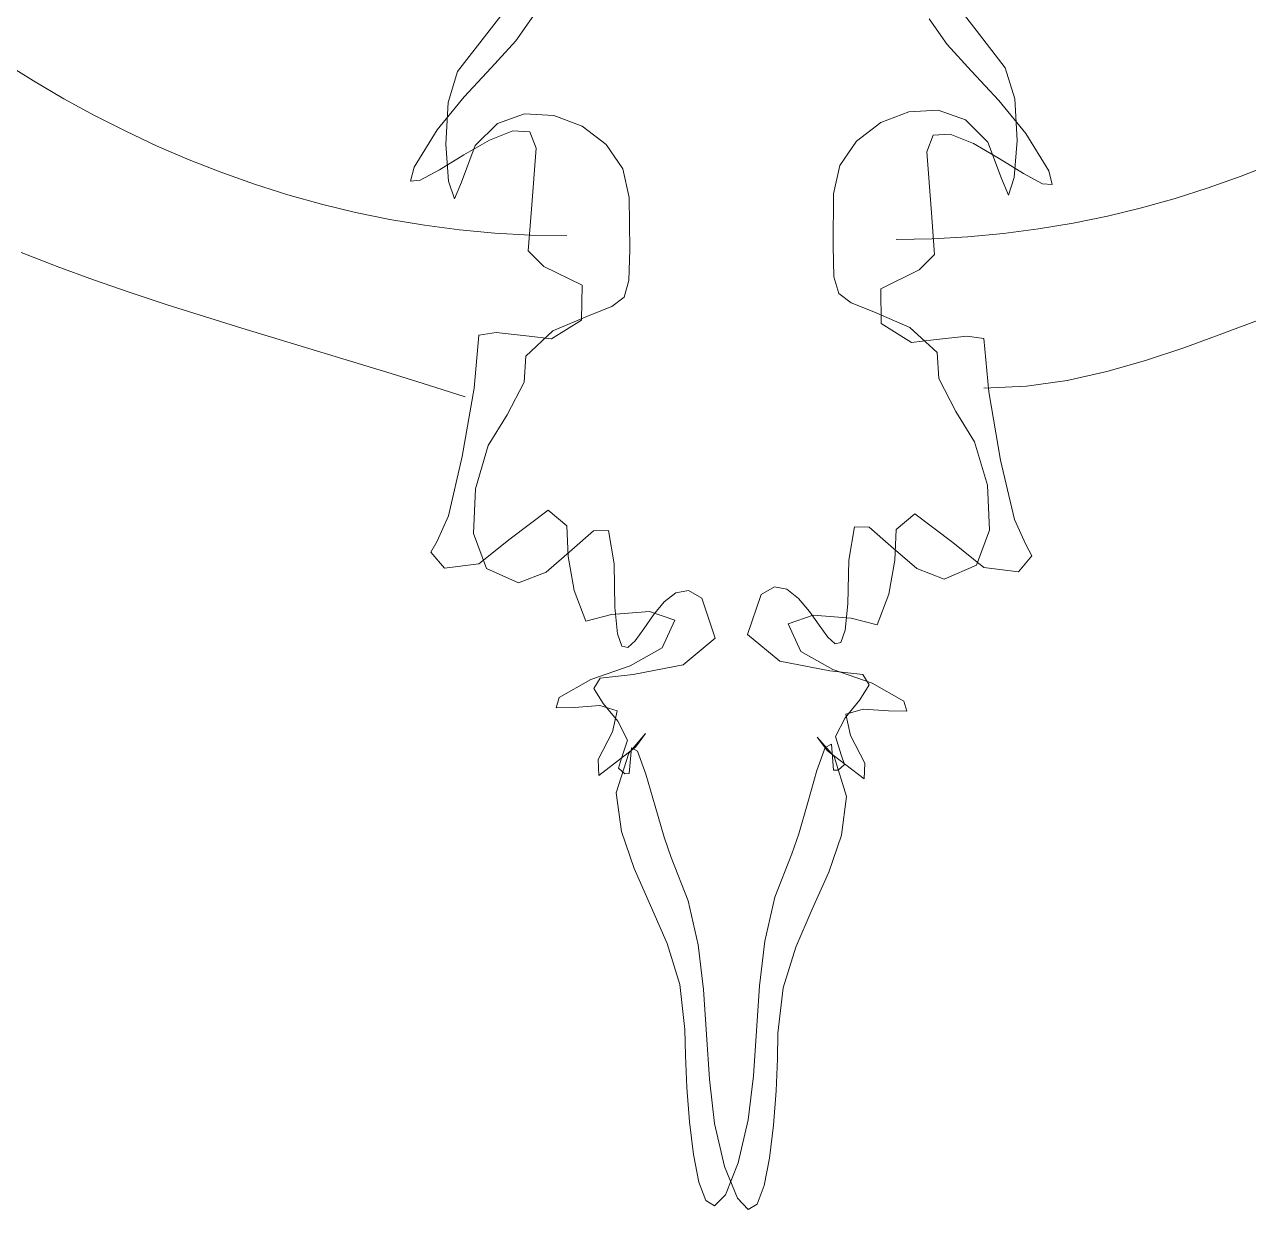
# Model space of a CAD drawing. Header units: centimetres. Extents: x 134057 to 145613, y 5028 to 39996.
# Drawn here: x 134650.4 to 134701.4, y 14396.5 to 14445.9 of the extents above; entities that cross this region are included whole.
import ezdxf

# ---------------------------------------------------------------- set-up
doc = ezdxf.new("R2010")
doc.units = ezdxf.units.CM
doc.layers.add('0.1', color=253, linetype='Continuous', lineweight=9)

msp = doc.modelspace()

# ---------------------------------------------------------------- linework, layer by layer
at = {"layer": '0.1', "linetype": 'Continuous', "lineweight": 13}
for p, q in [((134670.786, 14446.916), (134669.676, 14445.466)), ((134670.786, 14446.916), (134669.676, 14445.466)), ((134688.965, 14447.066), (134690.076, 14445.615)), ((134688.965, 14447.066), (134690.076, 14445.615)), ((134670.881, 14445.178), (134671.636, 14446.248)), ((134670.881, 14445.178), (134671.636, 14446.248)), ((134688.871, 14445.028), (134688.115, 14446.098)), ((134688.871, 14445.028), (134688.115, 14446.098)), ((134690.076, 14445.615), (134691.29, 14444.045)), ((134690.076, 14445.615), (134691.29, 14444.045)), ((134669.676, 14445.466), (134668.461, 14443.896)), ((134669.676, 14445.466), (134668.461, 14443.896)), ((134669.865, 14444.056), (134670.881, 14445.178)), ((134669.865, 14444.056), (134670.881, 14445.178)), ((134689.887, 14443.907), (134688.871, 14445.028)), ((134689.887, 14443.907), (134688.871, 14445.028)), ((134649.534, 14444.282), (134650.778, 14443.504)), ((134649.534, 14444.282), (134650.778, 14443.504)), ((134668.727, 14442.836), (134669.865, 14444.056)), ((134668.727, 14442.836), (134669.865, 14444.056)), ((134668.461, 14443.896), (134668.066, 14442.607)), ((134668.461, 14443.896), (134668.066, 14442.607)), ((134691.025, 14442.686), (134689.887, 14443.907)), ((134691.025, 14442.686), (134689.887, 14443.907)), ((134691.29, 14444.045), (134691.686, 14442.757)), ((134691.29, 14444.045), (134691.686, 14442.757)), ((134650.778, 14443.504), (134652.041, 14442.765)), ((134650.778, 14443.504), (134652.041, 14442.765)), ((134652.041, 14442.765), (134653.323, 14442.065)), ((134652.041, 14442.765), (134653.323, 14442.065)), ((134667.608, 14441.47), (134668.727, 14442.836)), ((134667.608, 14441.47), (134668.727, 14442.836)), ((134668.066, 14442.607), (134667.968, 14440.876)), ((134668.066, 14442.607), (134667.968, 14440.876)), ((134692.143, 14441.32), (134691.025, 14442.686)), ((134692.143, 14441.32), (134691.025, 14442.686)), ((134691.686, 14442.757), (134691.784, 14441.026)), ((134691.686, 14442.757), (134691.784, 14441.026)), ((134653.323, 14442.065), (134654.623, 14441.406)), ((134653.323, 14442.065), (134654.623, 14441.406)), ((134670.116, 14441.734), (134671.253, 14442.13)), ((134670.116, 14441.734), (134671.253, 14442.13)), ((134671.253, 14442.13), (134672.476, 14442.067)), ((134671.253, 14442.13), (134672.476, 14442.067)), ((134672.476, 14442.067), (134673.654, 14441.617)), ((134672.476, 14442.067), (134673.654, 14441.617)), ((134687.276, 14442.217), (134686.098, 14441.767)), ((134687.276, 14442.217), (134686.098, 14441.767)), ((134688.499, 14442.28), (134687.276, 14442.217)), ((134688.499, 14442.28), (134687.276, 14442.217)), ((134689.636, 14441.884), (134688.499, 14442.28)), ((134689.636, 14441.884), (134688.499, 14442.28)), ((134669.195, 14440.81), (134670.116, 14441.734)), ((134669.195, 14440.81), (134670.116, 14441.734)), ((134673.654, 14441.617), (134674.657, 14440.85)), ((134673.654, 14441.617), (134674.657, 14440.85)), ((134686.098, 14441.767), (134685.095, 14441)), ((134686.098, 14441.767), (134685.095, 14441)), ((134690.557, 14440.959), (134689.636, 14441.884)), ((134690.557, 14440.959), (134689.636, 14441.884)), ((134654.623, 14441.406), (134655.94, 14440.789)), ((134654.623, 14441.406), (134655.94, 14440.789)), ((134666.648, 14439.912), (134667.608, 14441.47)), ((134666.648, 14439.912), (134667.608, 14441.47)), ((134669.79, 14441.042), (134668.715, 14440.428)), ((134669.79, 14441.042), (134668.715, 14440.428)), ((134670.762, 14441.432), (134669.79, 14441.042)), ((134670.762, 14441.432), (134669.79, 14441.042)), ((134671.465, 14441.39), (134670.762, 14441.432)), ((134671.465, 14441.39), (134670.762, 14441.432)), ((134671.735, 14440.707), (134671.465, 14441.39)), ((134671.735, 14440.707), (134671.465, 14441.39)), ((134685.095, 14441), (134684.398, 14439.987)), ((134685.095, 14441), (134684.398, 14439.987)), ((134688.016, 14440.557), (134688.287, 14441.24)), ((134688.016, 14440.557), (134688.287, 14441.24)), ((134688.287, 14441.24), (134688.99, 14441.282)), ((134688.287, 14441.24), (134688.99, 14441.282)), ((134688.99, 14441.282), (134689.961, 14440.892)), ((134688.99, 14441.282), (134689.961, 14440.892)), ((134691.784, 14441.026), (134691.668, 14439.478)), ((134691.784, 14441.026), (134691.668, 14439.478)), ((134693.104, 14439.762), (134692.143, 14441.32)), ((134693.104, 14439.762), (134692.143, 14441.32)), ((134655.94, 14440.789), (134657.275, 14440.215)), ((134655.94, 14440.789), (134657.275, 14440.215)), ((134667.968, 14440.876), (134668.084, 14439.328)), ((134667.968, 14440.876), (134668.084, 14439.328)), ((134668.62, 14439.285), (134669.195, 14440.81)), ((134668.62, 14439.285), (134669.195, 14440.81)), ((134671.535, 14438.157), (134671.735, 14440.707)), ((134671.535, 14438.157), (134671.735, 14440.707)), ((134674.657, 14440.85), (134675.354, 14439.837)), ((134674.657, 14440.85), (134675.354, 14439.837)), ((134688.217, 14438.007), (134688.016, 14440.557)), ((134688.217, 14438.007), (134688.016, 14440.557)), ((134689.961, 14440.892), (134691.037, 14440.279)), ((134689.961, 14440.892), (134691.037, 14440.279)), ((134691.131, 14439.435), (134690.557, 14440.959)), ((134691.131, 14439.435), (134690.557, 14440.959)), ((134657.275, 14440.215), (134658.628, 14439.684)), ((134657.275, 14440.215), (134658.628, 14439.684)), ((134668.715, 14440.428), (134667.699, 14439.8)), ((134668.715, 14440.428), (134667.699, 14439.8)), ((134684.398, 14439.987), (134684.136, 14438.799)), ((134684.398, 14439.987), (134684.136, 14438.799)), ((134691.037, 14440.279), (134692.053, 14439.65)), ((134691.037, 14440.279), (134692.053, 14439.65)), ((134702.476, 14440.065), (134701.124, 14439.534)), ((134702.476, 14440.065), (134701.124, 14439.534)), ((134658.628, 14439.684), (134659.997, 14439.199)), ((134658.628, 14439.684), (134659.997, 14439.199)), ((134666.501, 14439.333), (134666.648, 14439.912)), ((134666.501, 14439.333), (134666.648, 14439.912)), ((134667.699, 14439.8), (134666.906, 14439.365)), ((134667.699, 14439.8), (134666.906, 14439.365)), ((134675.354, 14439.837), (134675.616, 14438.649)), ((134675.354, 14439.837), (134675.616, 14438.649)), ((134691.668, 14439.478), (134691.423, 14438.739)), ((134691.668, 14439.478), (134691.423, 14438.739)), ((134692.053, 14439.65), (134692.845, 14439.216)), ((134692.053, 14439.65), (134692.845, 14439.216)), ((134693.25, 14439.183), (134693.104, 14439.762)), ((134693.25, 14439.183), (134693.104, 14439.762)), ((134701.124, 14439.534), (134699.755, 14439.049)), ((134701.124, 14439.534), (134699.755, 14439.049)), ((134659.997, 14439.199), (134661.382, 14438.76)), ((134659.997, 14439.199), (134661.382, 14438.76)), ((134666.906, 14439.365), (134666.501, 14439.333)), ((134666.906, 14439.365), (134666.501, 14439.333)), ((134668.084, 14439.328), (134668.329, 14438.589)), ((134668.084, 14439.328), (134668.329, 14438.589)), ((134668.329, 14438.589), (134668.62, 14439.285)), ((134668.329, 14438.589), (134668.62, 14439.285)), ((134691.423, 14438.739), (134691.131, 14439.435)), ((134691.423, 14438.739), (134691.131, 14439.435)), ((134692.845, 14439.216), (134693.25, 14439.183)), ((134692.845, 14439.216), (134693.25, 14439.183)), ((134699.755, 14439.049), (134698.37, 14438.61)), ((134699.755, 14439.049), (134698.37, 14438.61)), ((134661.382, 14438.76), (134662.783, 14438.368)), ((134661.382, 14438.76), (134662.783, 14438.368)), ((134675.616, 14438.649), (134675.634, 14436.482)), ((134675.616, 14438.649), (134675.634, 14436.482)), ((134684.136, 14438.799), (134684.118, 14436.631)), ((134684.136, 14438.799), (134684.118, 14436.631)), ((134698.37, 14438.61), (134696.968, 14438.219)), ((134698.37, 14438.61), (134696.968, 14438.219)), ((134662.783, 14438.368), (134664.2, 14438.025)), ((134662.783, 14438.368), (134664.2, 14438.025)), ((134664.2, 14438.025), (134665.632, 14437.732)), ((134664.2, 14438.025), (134665.632, 14437.732)), ((134671.406, 14436.42), (134671.535, 14438.157)), ((134671.406, 14436.42), (134671.535, 14438.157)), ((134688.346, 14436.27), (134688.217, 14438.007)), ((134688.346, 14436.27), (134688.217, 14438.007)), ((134696.968, 14438.219), (134695.552, 14437.876)), ((134696.968, 14438.219), (134695.552, 14437.876)), ((134665.632, 14437.732), (134667.079, 14437.49)), ((134665.632, 14437.732), (134667.079, 14437.49)), ((134667.079, 14437.49), (134668.54, 14437.299)), ((134667.079, 14437.49), (134668.54, 14437.299)), ((134694.119, 14437.582), (134692.673, 14437.34)), ((134694.119, 14437.582), (134692.673, 14437.34)), ((134695.552, 14437.876), (134694.119, 14437.582)), ((134695.552, 14437.876), (134694.119, 14437.582)), ((134668.54, 14437.299), (134670.016, 14437.161)), ((134668.54, 14437.299), (134670.016, 14437.161)), ((134670.016, 14437.161), (134671.505, 14437.078)), ((134670.016, 14437.161), (134671.505, 14437.078)), ((134671.505, 14437.078), (134673.007, 14437.05)), ((134671.505, 14437.078), (134673.007, 14437.05)), ((134688.247, 14436.928), (134686.744, 14436.9)), ((134688.247, 14436.928), (134686.744, 14436.9)), ((134689.736, 14437.012), (134688.247, 14436.928)), ((134689.736, 14437.012), (134688.247, 14436.928)), ((134691.211, 14437.149), (134689.736, 14437.012)), ((134691.211, 14437.149), (134689.736, 14437.012)), ((134692.673, 14437.34), (134691.211, 14437.149)), ((134692.673, 14437.34), (134691.211, 14437.149)), ((134672.053, 14435.778), (134671.406, 14436.42)), ((134672.053, 14435.778), (134671.406, 14436.42)), ((134675.634, 14436.482), (134675.604, 14435.193)), ((134675.634, 14436.482), (134675.604, 14435.193)), ((134684.118, 14436.631), (134684.148, 14435.342)), ((134684.118, 14436.631), (134684.148, 14435.342)), ((134651.766, 14435.776), (134650.263, 14436.357)), ((134687.698, 14435.628), (134688.346, 14436.27)), ((134687.698, 14435.628), (134688.346, 14436.27)), ((134653.285, 14435.223), (134651.766, 14435.776)), ((134673.655, 14434.995), (134672.053, 14435.778)), ((134673.655, 14434.995), (134672.053, 14435.778)), ((134686.097, 14434.845), (134687.698, 14435.628)), ((134686.097, 14434.845), (134687.698, 14435.628)), ((134654.816, 14434.692), (134653.285, 14435.223)), ((134673.631, 14433.541), (134673.655, 14434.995)), ((134673.631, 14433.541), (134673.655, 14434.995)), ((134675.604, 14435.193), (134675.397, 14434.496)), ((134675.604, 14435.193), (134675.397, 14434.496)), ((134684.148, 14435.342), (134684.355, 14434.645)), ((134684.148, 14435.342), (134684.355, 14434.645)), ((134656.357, 14434.181), (134654.816, 14434.692)), ((134675.397, 14434.496), (134674.885, 14434.103)), ((134675.397, 14434.496), (134674.885, 14434.103)), ((134684.355, 14434.645), (134684.866, 14434.253)), ((134684.355, 14434.645), (134684.866, 14434.253)), ((134686.12, 14433.391), (134686.097, 14434.845)), ((134686.12, 14433.391), (134686.097, 14434.845)), ((134657.907, 14433.685), (134656.357, 14434.181)), ((134674.885, 14434.103), (134673.941, 14433.729)), ((134674.885, 14434.103), (134673.941, 14433.729)), ((134684.866, 14434.253), (134685.811, 14433.878)), ((134684.866, 14434.253), (134685.811, 14433.878)), ((134685.811, 14433.878), (134687.316, 14433.234)), ((134685.811, 14433.878), (134687.316, 14433.234)), ((134659.462, 14433.202), (134657.907, 14433.685)), ((134672.371, 14432.757), (134673.631, 14433.541)), ((134672.371, 14432.757), (134673.631, 14433.541)), ((134673.941, 14433.729), (134672.436, 14433.085)), ((134673.941, 14433.729), (134672.436, 14433.085)), ((134687.38, 14432.608), (134686.12, 14433.391)), ((134687.38, 14432.608), (134686.12, 14433.391)), ((134701.912, 14433.559), (134700.314, 14432.966)), ((134661.02, 14432.726), (134659.462, 14433.202)), ((134669.144, 14430.703), (134669.351, 14432.916)), ((134669.144, 14430.703), (134669.351, 14432.916)), ((134669.351, 14432.916), (134670.063, 14433.017)), ((134669.351, 14432.916), (134670.063, 14433.017)), ((134670.063, 14433.017), (134671.447, 14432.869)), ((134670.063, 14433.017), (134671.447, 14432.869)), ((134672.436, 14433.085), (134671.305, 14432.037)), ((134672.436, 14433.085), (134671.305, 14432.037)), ((134671.447, 14432.869), (134672.371, 14432.757)), ((134671.447, 14432.869), (134672.371, 14432.757)), ((134687.316, 14433.234), (134688.446, 14432.186)), ((134687.316, 14433.234), (134688.446, 14432.186)), ((134689.689, 14432.867), (134688.305, 14432.72)), ((134689.689, 14432.867), (134688.305, 14432.72)), ((134690.401, 14432.767), (134689.689, 14432.867)), ((134690.401, 14432.767), (134689.689, 14432.867)), ((134700.314, 14432.966), (134698.728, 14432.389)), ((134662.58, 14432.255), (134661.02, 14432.726)), ((134688.305, 14432.72), (134687.38, 14432.608)), ((134688.305, 14432.72), (134687.38, 14432.608)), ((134690.607, 14430.553), (134690.401, 14432.767)), ((134690.607, 14430.553), (134690.401, 14432.767)), ((134698.728, 14432.389), (134697.137, 14431.855)), ((134664.138, 14431.785), (134662.58, 14432.255)), ((134671.305, 14432.037), (134671.235, 14430.953)), ((134671.305, 14432.037), (134671.235, 14430.953)), ((134688.446, 14432.186), (134688.517, 14431.103)), ((134688.446, 14432.186), (134688.517, 14431.103)), ((134697.137, 14431.855), (134695.525, 14431.391)), ((134665.692, 14431.311), (134664.138, 14431.785)), ((134667.24, 14430.831), (134665.692, 14431.311)), ((134695.525, 14431.391), (134693.876, 14431.026)), ((134668.779, 14430.34), (134667.24, 14430.831)), ((134671.235, 14430.953), (134670.528, 14429.587)), ((134671.235, 14430.953), (134670.528, 14429.587)), ((134688.517, 14431.103), (134689.224, 14429.737)), ((134688.517, 14431.103), (134689.224, 14429.737)), ((134692.173, 14430.786), (134690.401, 14430.7)), ((134693.876, 14431.026), (134692.173, 14430.786)), ((134668.655, 14427.849), (134669.144, 14430.703)), ((134668.655, 14427.849), (134669.144, 14430.703)), ((134691.097, 14427.699), (134690.607, 14430.553)), ((134691.097, 14427.699), (134690.607, 14430.553)), ((134670.528, 14429.587), (134669.738, 14428.31)), ((134670.528, 14429.587), (134669.738, 14428.31)), ((134689.224, 14429.737), (134690.013, 14428.46)), ((134689.224, 14429.737), (134690.013, 14428.46)), ((134669.738, 14428.31), (134669.208, 14426.507)), ((134669.738, 14428.31), (134669.208, 14426.507)), ((134690.013, 14428.46), (134690.544, 14426.656)), ((134690.013, 14428.46), (134690.544, 14426.656)), ((134668.076, 14425.382), (134668.655, 14427.849)), ((134668.076, 14425.382), (134668.655, 14427.849)), ((134691.675, 14425.232), (134691.097, 14427.699)), ((134691.675, 14425.232), (134691.097, 14427.699)), ((134669.208, 14426.507), (134669.12, 14424.642)), ((134669.208, 14426.507), (134669.12, 14424.642)), ((134690.544, 14426.656), (134690.632, 14424.792)), ((134690.544, 14426.656), (134690.632, 14424.792)), ((134667.602, 14424.331), (134668.076, 14425.382)), ((134667.602, 14424.331), (134668.076, 14425.382)), ((134672.236, 14425.615), (134670.652, 14424.426)), ((134672.236, 14425.615), (134670.652, 14424.426)), ((134673.007, 14424.967), (134672.236, 14425.615)), ((134673.007, 14424.967), (134672.236, 14425.615)), ((134686.744, 14424.818), (134687.516, 14425.465)), ((134686.744, 14424.818), (134687.516, 14425.465)), ((134687.516, 14425.465), (134689.1, 14424.276)), ((134687.516, 14425.465), (134689.1, 14424.276)), ((134692.15, 14424.182), (134691.675, 14425.232)), ((134692.15, 14424.182), (134691.675, 14425.232)), ((134673.072, 14423.69), (134673.007, 14424.967)), ((134673.072, 14423.69), (134673.007, 14424.967)), ((134673.228, 14423.971), (134674.13, 14424.755)), ((134673.228, 14423.971), (134674.13, 14424.755)), ((134674.13, 14424.755), (134674.749, 14424.769)), ((134674.13, 14424.755), (134674.749, 14424.769)), ((134674.749, 14424.769), (134674.98, 14423.387)), ((134674.749, 14424.769), (134674.98, 14423.387)), ((134685.002, 14424.919), (134684.772, 14423.536)), ((134685.002, 14424.919), (134684.772, 14423.536)), ((134685.622, 14424.905), (134685.002, 14424.919)), ((134685.622, 14424.905), (134685.002, 14424.919)), ((134686.523, 14424.12), (134685.622, 14424.905)), ((134686.523, 14424.12), (134685.622, 14424.905)), ((134686.68, 14423.54), (134686.744, 14424.818)), ((134686.68, 14423.54), (134686.744, 14424.818)), ((134690.632, 14424.792), (134690.094, 14423.332)), ((134690.632, 14424.792), (134690.094, 14423.332)), ((134667.349, 14423.872), (134667.602, 14424.331)), ((134667.349, 14423.872), (134667.602, 14424.331)), ((134669.12, 14424.642), (134669.658, 14423.182)), ((134669.12, 14424.642), (134669.658, 14423.182)), ((134670.652, 14424.426), (134669.351, 14423.377)), ((134670.652, 14424.426), (134669.351, 14423.377)), ((134689.1, 14424.276), (134690.401, 14423.228)), ((134689.1, 14424.276), (134690.401, 14423.228)), ((134692.403, 14423.722), (134692.15, 14424.182)), ((134692.403, 14423.722), (134692.15, 14424.182)), ((134667.908, 14423.201), (134667.349, 14423.872)), ((134667.908, 14423.201), (134667.349, 14423.872)), ((134672.151, 14423.041), (134673.228, 14423.971)), ((134672.151, 14423.041), (134673.228, 14423.971)), ((134673.313, 14422.27), (134673.072, 14423.69)), ((134673.313, 14422.27), (134673.072, 14423.69)), ((134687.601, 14423.19), (134686.523, 14424.12)), ((134687.601, 14423.19), (134686.523, 14424.12)), ((134691.844, 14423.051), (134692.403, 14423.722)), ((134691.844, 14423.051), (134692.403, 14423.722)), ((134669.351, 14423.377), (134667.908, 14423.201)), ((134669.351, 14423.377), (134667.908, 14423.201)), ((134669.658, 14423.182), (134671.005, 14422.592)), ((134669.658, 14423.182), (134671.005, 14422.592)), ((134674.98, 14423.387), (134675.018, 14421.572)), ((134674.98, 14423.387), (134675.018, 14421.572)), ((134684.772, 14423.536), (134684.733, 14421.722)), ((134684.772, 14423.536), (134684.733, 14421.722)), ((134686.438, 14422.121), (134686.68, 14423.54)), ((134686.438, 14422.121), (134686.68, 14423.54)), ((134688.747, 14422.742), (134687.601, 14423.19)), ((134688.747, 14422.742), (134687.601, 14423.19)), ((134690.094, 14423.332), (134688.747, 14422.742)), ((134690.094, 14423.332), (134688.747, 14422.742)), ((134690.401, 14423.228), (134691.844, 14423.051)), ((134690.401, 14423.228), (134691.844, 14423.051)), ((134671.005, 14422.592), (134672.151, 14423.041)), ((134671.005, 14422.592), (134672.151, 14423.041)), ((134673.802, 14420.993), (134673.313, 14422.27)), ((134673.802, 14420.993), (134673.313, 14422.27)), ((134677.074, 14421.796), (134677.563, 14422.177)), ((134677.074, 14421.796), (134677.563, 14422.177)), ((134677.563, 14422.177), (134678.085, 14422.272)), ((134677.563, 14422.177), (134678.085, 14422.272)), ((134678.085, 14422.272), (134678.636, 14421.956)), ((134678.085, 14422.272), (134678.636, 14421.956)), ((134681.666, 14422.422), (134681.115, 14422.106)), ((134681.666, 14422.422), (134681.115, 14422.106)), ((134682.189, 14422.327), (134681.666, 14422.422)), ((134682.189, 14422.327), (134681.666, 14422.422)), ((134682.677, 14421.945), (134682.189, 14422.327)), ((134682.677, 14421.945), (134682.189, 14422.327)), ((134685.95, 14420.843), (134686.438, 14422.121)), ((134685.95, 14420.843), (134686.438, 14422.121)), ((134676.624, 14421.252), (134677.074, 14421.796)), ((134676.624, 14421.252), (134677.074, 14421.796)), ((134678.636, 14421.956), (134679.202, 14420.284)), ((134678.636, 14421.956), (134679.202, 14420.284)), ((134681.115, 14422.106), (134680.55, 14420.433)), ((134681.115, 14422.106), (134680.55, 14420.433)), ((134683.127, 14421.402), (134682.677, 14421.945)), ((134683.127, 14421.402), (134682.677, 14421.945)), ((134684.733, 14421.722), (134684.621, 14420.619)), ((134684.733, 14421.722), (134684.621, 14420.619)), ((134674.88, 14421.266), (134673.802, 14420.993)), ((134674.88, 14421.266), (134673.802, 14420.993)), ((134676.465, 14421.39), (134674.88, 14421.266)), ((134676.465, 14421.39), (134674.88, 14421.266)), ((134675.018, 14421.572), (134675.131, 14420.469)), ((134675.018, 14421.572), (134675.131, 14420.469)), ((134676.218, 14420.671), (134676.624, 14421.252)), ((134676.218, 14420.671), (134676.624, 14421.252)), ((134677.513, 14421.037), (134676.465, 14421.39)), ((134677.513, 14421.037), (134676.465, 14421.39)), ((134682.238, 14420.888), (134683.287, 14421.24)), ((134682.238, 14420.888), (134683.287, 14421.24)), ((134683.534, 14420.821), (134683.127, 14421.402)), ((134683.534, 14420.821), (134683.127, 14421.402)), ((134683.287, 14421.24), (134684.871, 14421.116)), ((134683.287, 14421.24), (134684.871, 14421.116)), ((134684.871, 14421.116), (134685.95, 14420.843)), ((134684.871, 14421.116), (134685.95, 14420.843)), ((134675.861, 14420.178), (134676.218, 14420.671)), ((134675.861, 14420.178), (134676.218, 14420.671)), ((134676.982, 14419.88), (134677.513, 14421.037)), ((134676.982, 14419.88), (134677.513, 14421.037)), ((134682.77, 14419.73), (134682.238, 14420.888)), ((134682.77, 14419.73), (134682.238, 14420.888)), ((134683.891, 14420.327), (134683.534, 14420.821)), ((134683.891, 14420.327), (134683.534, 14420.821)), ((134684.621, 14420.619), (134684.44, 14420.102)), ((134684.621, 14420.619), (134684.44, 14420.102)), ((134675.131, 14420.469), (134675.312, 14419.952)), ((134675.131, 14420.469), (134675.312, 14419.952)), ((134675.557, 14419.897), (134675.861, 14420.178)), ((134675.557, 14419.897), (134675.861, 14420.178)), ((134679.202, 14420.284), (134677.859, 14419.177)), ((134679.202, 14420.284), (134677.859, 14419.177)), ((134680.55, 14420.433), (134681.893, 14419.326)), ((134680.55, 14420.433), (134681.893, 14419.326)), ((134684.195, 14420.046), (134683.891, 14420.327)), ((134684.195, 14420.046), (134683.891, 14420.327)), ((134684.44, 14420.102), (134684.195, 14420.046)), ((134684.44, 14420.102), (134684.195, 14420.046)), ((134675.312, 14419.952), (134675.557, 14419.897)), ((134675.312, 14419.952), (134675.557, 14419.897)), ((134675.657, 14419.132), (134676.982, 14419.88)), ((134675.657, 14419.132), (134676.982, 14419.88)), ((134684.095, 14418.982), (134682.77, 14419.73)), ((134684.095, 14418.982), (134682.77, 14419.73)), ((134674.014, 14418.561), (134675.657, 14419.132)), ((134674.014, 14418.561), (134675.657, 14419.132)), ((134677.859, 14419.177), (134675.775, 14418.776)), ((134677.859, 14419.177), (134675.775, 14418.776)), ((134681.893, 14419.326), (134683.977, 14418.926)), ((134681.893, 14419.326), (134683.977, 14418.926)), ((134672.689, 14417.813), (134674.014, 14418.561)), ((134672.689, 14417.813), (134674.014, 14418.561)), ((134674.403, 14418.616), (134674.132, 14418.187)), ((134674.403, 14418.616), (134674.132, 14418.187)), ((134675.775, 14418.776), (134674.403, 14418.616)), ((134675.775, 14418.776), (134674.403, 14418.616)), ((134683.977, 14418.926), (134685.348, 14418.766)), ((134683.977, 14418.926), (134685.348, 14418.766)), ((134685.738, 14418.411), (134684.095, 14418.982)), ((134685.738, 14418.411), (134684.095, 14418.982)), ((134685.348, 14418.766), (134685.62, 14418.337)), ((134685.348, 14418.766), (134685.62, 14418.337)), ((134674.132, 14418.187), (134674.523, 14417.564)), ((134674.132, 14418.187), (134674.523, 14417.564)), ((134685.62, 14418.337), (134685.229, 14417.714)), ((134685.62, 14418.337), (134685.229, 14417.714)), ((134687.062, 14417.663), (134685.738, 14418.411)), ((134687.062, 14417.663), (134685.738, 14418.411)), ((134672.57, 14417.389), (134672.689, 14417.813)), ((134672.57, 14417.389), (134672.689, 14417.813)), ((134674.523, 14417.564), (134675.139, 14416.821)), ((134674.523, 14417.564), (134675.139, 14416.821)), ((134685.229, 14417.714), (134684.613, 14416.971)), ((134685.229, 14417.714), (134684.613, 14416.971)), ((134687.182, 14417.24), (134687.062, 14417.663)), ((134687.182, 14417.24), (134687.062, 14417.663)), ((134673.335, 14417.401), (134672.57, 14417.389)), ((134673.335, 14417.401), (134672.57, 14417.389)), ((134674.383, 14417.481), (134673.335, 14417.401)), ((134674.383, 14417.481), (134673.335, 14417.401)), ((134675.111, 14417.264), (134674.383, 14417.481)), ((134675.111, 14417.264), (134674.383, 14417.481)), ((134674.915, 14416.382), (134675.111, 14417.264)), ((134674.915, 14416.382), (134675.111, 14417.264)), ((134684.641, 14417.114), (134685.368, 14417.331)), ((134684.641, 14417.114), (134685.368, 14417.331)), ((134684.837, 14416.232), (134684.641, 14417.114)), ((134684.837, 14416.232), (134684.641, 14417.114)), ((134685.368, 14417.331), (134686.416, 14417.251)), ((134685.368, 14417.331), (134686.416, 14417.251)), ((134686.416, 14417.251), (134687.182, 14417.24)), ((134686.416, 14417.251), (134687.182, 14417.24)), ((134675.139, 14416.821), (134675.543, 14416.034)), ((134675.139, 14416.821), (134675.543, 14416.034)), ((134684.613, 14416.971), (134684.209, 14416.184)), ((134684.613, 14416.971), (134684.209, 14416.184)), ((134674.314, 14415.228), (134674.915, 14416.382)), ((134674.314, 14415.228), (134674.915, 14416.382)), ((134675.543, 14416.034), (134675.298, 14415.279)), ((134675.543, 14416.034), (134675.298, 14415.279)), ((134675.598, 14415.499), (134676.299, 14416.311)), ((134675.598, 14415.499), (134676.299, 14416.311)), ((134676.299, 14416.311), (134675.869, 14415.746)), ((134676.299, 14416.311), (134675.869, 14415.746)), ((134684.154, 14415.349), (134683.453, 14416.162)), ((134683.453, 14416.162), (134683.883, 14415.596)), ((134684.154, 14415.349), (134683.453, 14416.162)), ((134683.453, 14416.162), (134683.883, 14415.596)), ((134684.209, 14416.184), (134684.454, 14415.428)), ((134684.209, 14416.184), (134684.454, 14415.428)), ((134685.437, 14415.078), (134684.837, 14416.232)), ((134685.437, 14415.078), (134684.837, 14416.232)), ((134675.869, 14415.746), (134674.35, 14414.569)), ((134675.869, 14415.746), (134674.35, 14414.569)), ((134675.074, 14413.838), (134675.598, 14415.499)), ((134675.074, 14413.838), (134675.598, 14415.499)), ((134675.616, 14414.643), (134675.712, 14415.719)), ((134675.616, 14414.643), (134675.712, 14415.719)), ((134675.712, 14415.719), (134675.963, 14415.573)), ((134675.712, 14415.719), (134675.963, 14415.573)), ((134675.963, 14415.573), (134676.311, 14414.623)), ((134675.963, 14415.573), (134676.311, 14414.623)), ((134683.789, 14415.723), (134683.441, 14414.772)), ((134683.789, 14415.723), (134683.441, 14414.772)), ((134684.04, 14415.869), (134683.789, 14415.723)), ((134684.04, 14415.869), (134683.789, 14415.723)), ((134683.883, 14415.596), (134685.402, 14414.419)), ((134683.883, 14415.596), (134685.402, 14414.419)), ((134684.136, 14414.792), (134684.04, 14415.869)), ((134684.136, 14414.792), (134684.04, 14415.869)), ((134674.35, 14414.569), (134674.314, 14415.228)), ((134674.35, 14414.569), (134674.314, 14415.228)), ((134675.298, 14415.279), (134675.168, 14414.866)), ((134675.298, 14415.279), (134675.168, 14414.866)), ((134684.678, 14413.689), (134684.154, 14415.349)), ((134684.678, 14413.689), (134684.154, 14415.349)), ((134684.584, 14415.016), (134684.325, 14414.781)), ((134684.584, 14415.016), (134684.325, 14414.781)), ((134684.454, 14415.428), (134684.584, 14415.016)), ((134684.454, 14415.428), (134684.584, 14415.016)), ((134685.402, 14414.419), (134685.437, 14415.078)), ((134685.402, 14414.419), (134685.437, 14415.078)), ((134675.168, 14414.866), (134675.427, 14414.631)), ((134675.168, 14414.866), (134675.427, 14414.631)), ((134675.427, 14414.631), (134675.616, 14414.643)), ((134675.427, 14414.631), (134675.616, 14414.643)), ((134676.311, 14414.623), (134676.699, 14413.288)), ((134676.311, 14414.623), (134676.699, 14413.288)), ((134683.441, 14414.772), (134683.053, 14413.438)), ((134683.441, 14414.772), (134683.053, 14413.438)), ((134684.325, 14414.781), (134684.136, 14414.792)), ((134684.325, 14414.781), (134684.136, 14414.792)), ((134675.286, 14412.225), (134675.074, 14413.838)), ((134675.286, 14412.225), (134675.074, 14413.838)), ((134683.053, 14413.438), (134682.682, 14412.139)), ((134683.053, 14413.438), (134682.682, 14412.139)), ((134684.466, 14412.075), (134684.678, 14413.689)), ((134684.466, 14412.075), (134684.678, 14413.689)), ((134676.699, 14413.288), (134677.069, 14411.989)), ((134676.699, 14413.288), (134677.069, 14411.989)), ((134675.816, 14410.682), (134675.286, 14412.225)), ((134675.816, 14410.682), (134675.286, 14412.225)), ((134677.069, 14411.989), (134677.364, 14411.145)), ((134677.069, 14411.989), (134677.364, 14411.145)), ((134682.682, 14412.139), (134682.387, 14411.295)), ((134682.682, 14412.139), (134682.387, 14411.295)), ((134683.936, 14410.533), (134684.466, 14412.075)), ((134683.936, 14410.533), (134684.466, 14412.075)), ((134677.364, 14411.145), (134678.072, 14409.347)), ((134677.364, 14411.145), (134678.072, 14409.347)), ((134682.387, 14411.295), (134681.68, 14409.497)), ((134682.387, 14411.295), (134681.68, 14409.497)), ((134676.505, 14409.148), (134675.816, 14410.682)), ((134676.505, 14409.148), (134675.816, 14410.682)), ((134683.247, 14408.999), (134683.936, 14410.533)), ((134683.247, 14408.999), (134683.936, 14410.533)), ((134681.68, 14409.497), (134681.265, 14407.657)), ((134681.68, 14409.497), (134681.265, 14407.657)), ((134677.194, 14407.561), (134676.505, 14409.148)), ((134677.194, 14407.561), (134676.505, 14409.148)), ((134678.072, 14409.347), (134678.487, 14407.507)), ((134678.072, 14409.347), (134678.487, 14407.507)), ((134682.558, 14407.412), (134683.247, 14408.999)), ((134682.558, 14407.412), (134683.247, 14408.999)), ((134677.724, 14405.86), (134677.194, 14407.561)), ((134677.724, 14405.86), (134677.194, 14407.561)), ((134678.487, 14407.507), (134678.708, 14405.643)), ((134678.487, 14407.507), (134678.708, 14405.643)), ((134681.265, 14407.657), (134681.044, 14405.792)), ((134681.265, 14407.657), (134681.044, 14405.792)), ((134682.028, 14405.71), (134682.558, 14407.412)), ((134682.028, 14405.71), (134682.558, 14407.412)), ((134677.936, 14403.981), (134677.724, 14405.86)), ((134677.936, 14403.981), (134677.724, 14405.86)), ((134681.044, 14405.792), (134680.921, 14403.919)), ((134681.044, 14405.792), (134680.921, 14403.919)), ((134678.708, 14405.643), (134678.831, 14403.77)), ((134678.708, 14405.643), (134678.831, 14403.77)), ((134681.816, 14403.832), (134682.028, 14405.71)), ((134681.816, 14403.832), (134682.028, 14405.71)), ((134677.955, 14402.901), (134677.936, 14403.981)), ((134677.955, 14402.901), (134677.936, 14403.981)), ((134678.831, 14403.77), (134678.954, 14401.905)), ((134678.831, 14403.77), (134678.954, 14401.905)), ((134680.921, 14403.919), (134680.797, 14402.055)), ((134680.921, 14403.919), (134680.797, 14402.055)), ((134681.797, 14402.751), (134681.816, 14403.832)), ((134681.797, 14402.751), (134681.816, 14403.832)), ((134678.015, 14401.566), (134677.955, 14402.901)), ((134678.015, 14401.566), (134677.955, 14402.901)), ((134681.737, 14401.417), (134681.797, 14402.751)), ((134681.737, 14401.417), (134681.797, 14402.751)), ((134678.954, 14401.905), (134679.175, 14400.065)), ((134678.954, 14401.905), (134679.175, 14400.065)), ((134680.797, 14402.055), (134680.577, 14400.215)), ((134680.797, 14402.055), (134680.577, 14400.215)), ((134678.124, 14400.136), (134678.015, 14401.566)), ((134678.124, 14400.136), (134678.015, 14401.566)), ((134681.627, 14399.987), (134681.737, 14401.417)), ((134681.627, 14399.987), (134681.737, 14401.417)), ((134680.577, 14400.215), (134680.162, 14398.417)), ((134680.577, 14400.215), (134680.162, 14398.417)), ((134678.288, 14398.769), (134678.124, 14400.136)), ((134678.288, 14398.769), (134678.124, 14400.136)), ((134679.175, 14400.065), (134679.59, 14398.267)), ((134679.175, 14400.065), (134679.59, 14398.267)), ((134681.464, 14398.619), (134681.627, 14399.987)), ((134681.464, 14398.619), (134681.627, 14399.987)), ((134678.514, 14397.623), (134678.288, 14398.769)), ((134678.514, 14397.623), (134678.288, 14398.769)), ((134679.59, 14398.267), (134680.127, 14396.945)), ((134679.59, 14398.267), (134680.127, 14396.945)), ((134680.162, 14398.417), (134679.625, 14397.095)), ((134680.162, 14398.417), (134679.625, 14397.095)), ((134681.238, 14397.473), (134681.464, 14398.619)), ((134681.238, 14397.473), (134681.464, 14398.619)), ((134678.807, 14396.857), (134678.514, 14397.623)), ((134678.807, 14396.857), (134678.514, 14397.623)), ((134680.944, 14396.707), (134681.238, 14397.473)), ((134680.944, 14396.707), (134681.238, 14397.473)), ((134679.175, 14396.628), (134678.807, 14396.857)), ((134679.175, 14396.628), (134678.807, 14396.857)), ((134679.625, 14397.095), (134679.175, 14396.628)), ((134679.625, 14397.095), (134679.175, 14396.628)), ((134680.127, 14396.945), (134680.576, 14396.478)), ((134680.127, 14396.945), (134680.576, 14396.478)), ((134680.576, 14396.478), (134680.944, 14396.707)), ((134680.576, 14396.478), (134680.944, 14396.707))]:
    msp.add_line(p, q, dxfattribs=at)

doc.saveas('drawing.dxf')
